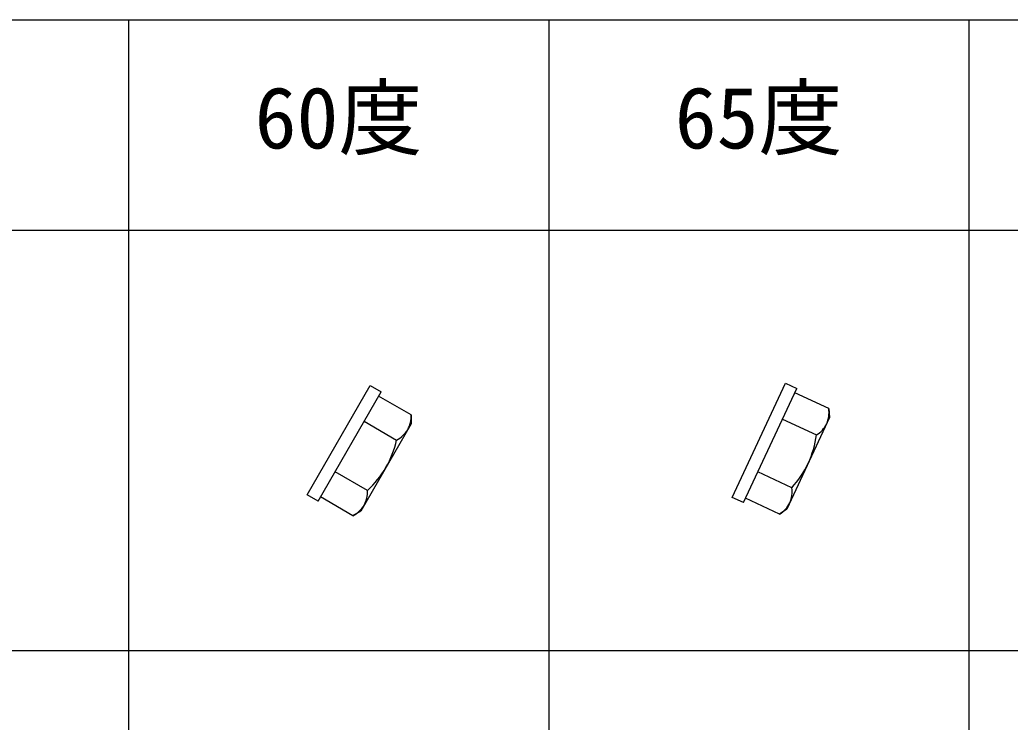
# Model space of a CAD drawing. Units: millimetres, scale not verified. Extents: x -975 to 975, y -650 to 695.
# Drawn here: x 249.1 to 484.8, y 482.9 to 650 of the extents above; entities that cross this region are included whole.
import ezdxf
from ezdxf.enums import TextEntityAlignment as Align

# ---------------------------------------------------------------- set-up
doc = ezdxf.new("R2010")
doc.units = ezdxf.units.MM
doc.header["$LTSCALE"] = 5
doc.layers.add('0-0', color=3, linetype='Continuous')
doc.layers.add('F-0', color=4, linetype='Continuous')
doc.styles.add('ＭＳ ゴシック', font='')
doc.styles.get('ＭＳ ゴシック').set_extended_font_data('MS Gothic')

msp = doc.modelspace()

# ---------------------------------------------------------------- linework, layer by layer
at = {"layer": '0-0'}
for p, q in [((431.339, 563.595), (434.058, 562.327)), ((320.098, 535.51), (335.098, 561.49)), ((332.5, 562.99), (335.098, 561.49)), ((421.38, 535.138), (434.058, 562.327)), ((441.666, 557.517), (433.575, 561.29)), ((342.258, 556.036), (334.526, 560.5)), ((441.666, 557.517), (441.853, 555.382)), ((331.062, 554.5), (338.794, 550.036)), ((342.258, 556.036), (342.258, 553.892)), ((430.647, 555.011), (438.738, 551.238)), ((441.853, 555.382), (431.711, 533.63)), ((342.258, 553.892), (330.258, 533.108)), ((331.866, 538.036), (324.134, 542.5)), ((432.883, 538.68), (424.791, 542.453)), ((328.402, 532.036), (320.67, 536.5)), ((429.955, 532.401), (421.863, 536.174)), ((330.258, 533.108), (328.402, 532.036)), ((431.711, 533.63), (429.955, 532.401))]:
    msp.add_line(p, q, dxfattribs=at)
for points in [[(421.38, 535.138), (418.661, 536.405), (431.339, 563.595)], [(320.098, 535.51), (317.5, 537.01), (332.5, 562.99)]]:
    msp.add_lwpolyline(points, dxfattribs=at)
for centre, radius, start, end in [((434.802, 556.629), 6.923, 337.006, 7.375), ((335.342, 555.749), 6.923, 332.006, 2.375), ((335.587, 556.167), 6.92, 297.618, 327.994), ((435.009, 557.066), 6.92, 302.618, 332.994), ((314.713, 555.62), 24.72, 330.642, 346.946), ((414.262, 554.702), 24.72, 335.642, 351.946), ((314.99, 556.099), 24.721, 313.054, 329.358), ((414.496, 555.204), 24.721, 318.054, 334.358), ((324.953, 537.748), 6.92, 332.006, 2.382), ((426.021, 537.791), 6.92, 337.006, 7.382), ((325.192, 538.169), 6.922, 297.625, 327.995), ((426.223, 538.231), 6.922, 302.625, 332.995)]:
    msp.add_arc(centre, radius, start, end, dxfattribs=at)
at = {"layer": 'F-0'}
for p, q in [((275, 650), (275, -650)), ((375, 650), (375, -650)), ((475, 650), (475, -650)), ((-925, 500), (975, 500))]:
    msp.add_line(p, q, dxfattribs=at)
at = {"layer": 'F-0', "color": 6}
msp.add_line((-975, 600), (975, 600), dxfattribs=at)
msp.add_lwpolyline([(-975, 650), (975, 650), (975, -650)], dxfattribs=at)

# ---------------------------------------------------------------- texts
at = {"layer": 'F-0', "color": 7, "style": 'ＭＳ ゴシック'}
for s, p in [('60度', (305, 615)), ('65度', (405, 615))]:
    msp.add_text(s, height=14.66, dxfattribs=at).set_placement(p, align=Align.BOTTOM_LEFT)

doc.saveas('drawing.dxf')
